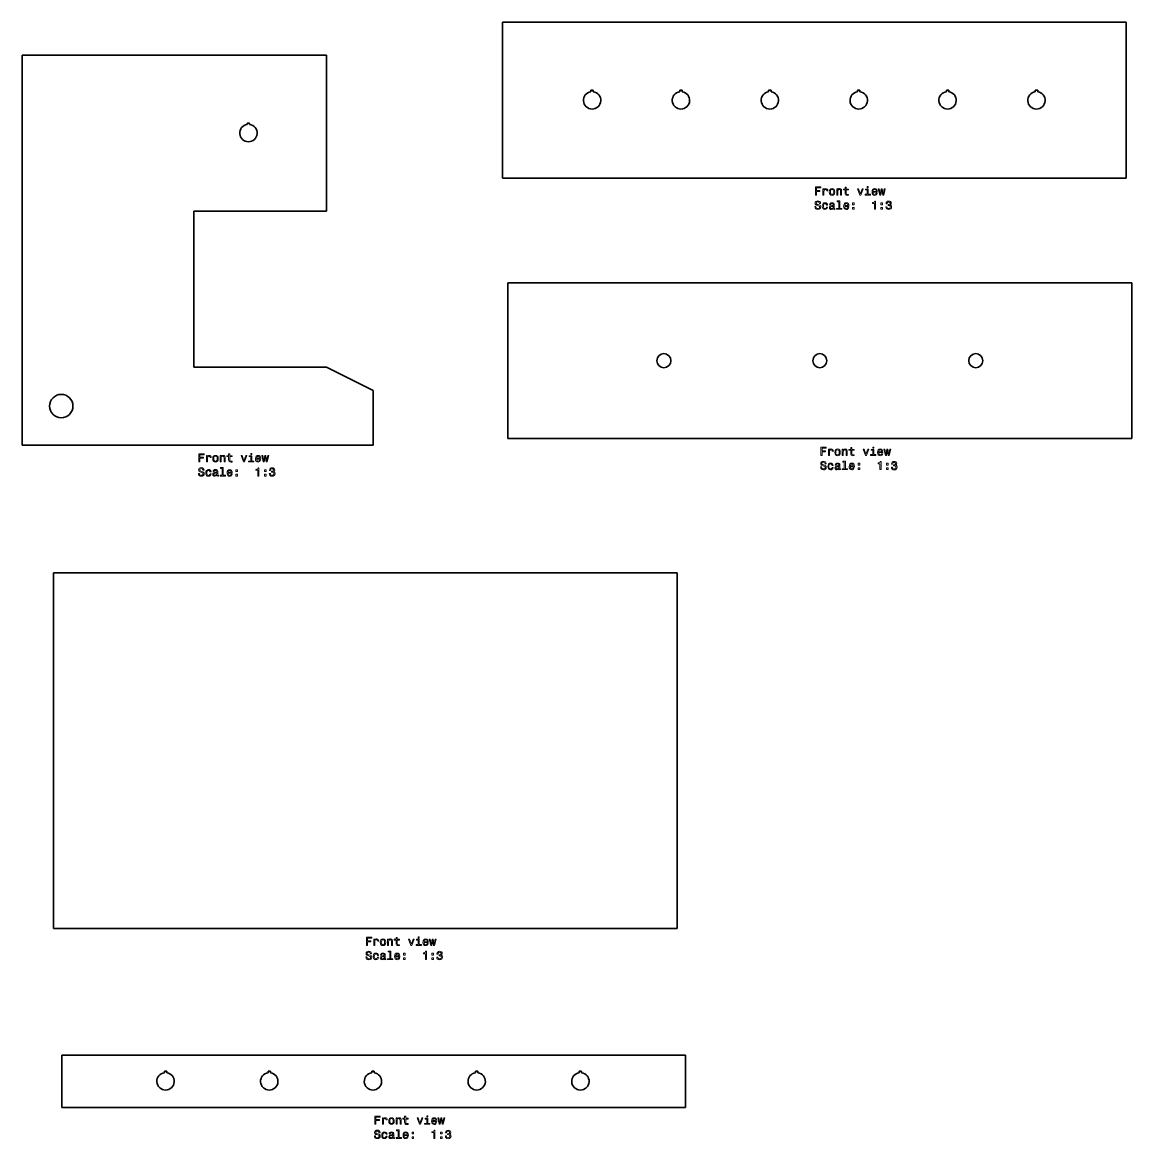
# Model space of a CAD drawing. Extents: x 12 to 1035, y 273 to 819.
# Drawn here: x 560.9 to 1035.2, y 342.3 to 819.4 of the extents above; entities that cross this region are included whole.
import ezdxf

# ---------------------------------------------------------------- set-up
doc = ezdxf.new("R2010")
doc.units = 0

msp = doc.modelspace()

# ---------------------------------------------------------------- linework, layer by layer
at = {"color": 7, "lineweight": 35}
for p, q in [((1032.787109, 819.441528), (766.120483, 819.441528)), ((766.120483, 819.441528), (766.120483, 752.774841)), ((1032.787109, 752.774841), (1032.787109, 819.441528)), ((560.85791, 805.430115), (690.85791, 805.430115)), ((560.85791, 638.763428), (560.85791, 805.430115)), ((690.85791, 805.430115), (690.85791, 738.763428)), ((766.120483, 752.774841), (1032.787109, 752.774841)), ((634.191223, 738.763428), (634.191223, 672.096741)), ((690.85791, 738.763428), (634.191223, 738.763428)), ((1035.154663, 708.171814), (768.487976, 708.171814)), ((768.487976, 708.171814), (768.487976, 641.505127)), ((1035.154663, 641.505127), (1035.154663, 708.171814)), ((634.191223, 672.096741), (690.85791, 672.096741)), ((690.85791, 672.096741), (710.85791, 662.096741)), ((710.85791, 662.096741), (710.85791, 638.763428)), ((768.487976, 641.505127), (1035.154663, 641.505127)), ((710.85791, 638.763428), (560.85791, 638.763428)), ((574.126038, 584.107239), (840.792664, 584.107239)), ((574.126038, 432.107239), (574.126038, 584.107239)), ((840.792664, 584.107239), (840.792664, 432.107239)), ((840.792664, 432.107239), (574.126038, 432.107239)), ((844.446838, 378.026978), (577.780151, 378.026978)), ((577.780151, 378.026978), (577.780151, 355.666321)), ((844.446838, 355.666321), (844.446838, 378.026978)), ((577.780151, 355.666321), (844.446838, 355.666321))]:
    msp.add_line(p, q, dxfattribs=at)
at = {"color": 7, "lineweight": 35, "ltscale": 0.026666}
for p, q in [((803.920471, 790.424866), (804.987122, 790.424866)), ((955.920471, 790.424866), (956.987122, 790.424866)), ((994.987122, 790.424866), (993.920471, 790.424866)), ((656.991272, 776.413452), (658.057922, 776.413452)), ((665.913513, 371.16333), (666.980164, 371.16333)), ((710.246826, 371.16333), (711.313477, 371.16333)), ((754.580139, 371.16333), (755.64679, 371.16333)), ((799.980164, 371.16333), (798.913513, 371.16333))]:
    msp.add_line(p, q, dxfattribs=at)
at = {"color": 7, "lineweight": 35, "ltscale": 0.015962}
for p, q in [((803.920471, 789.786377), (803.920471, 790.424866)), ((804.987122, 790.424866), (804.987122, 789.786377)), ((841.920471, 790.424866), (841.920471, 789.786377)), ((842.987183, 789.786377), (842.987183, 790.424866)), ((879.920471, 789.786377), (879.920471, 790.424866)), ((880.987183, 790.424866), (880.987183, 789.786377)), ((917.920471, 790.424866), (917.920471, 789.786377)), ((918.987183, 789.786377), (918.987183, 790.424866)), ((955.920471, 789.786377), (955.920471, 790.424866)), ((956.987122, 790.424866), (956.987122, 789.786377)), ((993.920471, 790.424866), (993.920471, 789.786377)), ((994.987122, 789.786377), (994.987122, 790.424866)), ((656.991272, 775.774963), (656.991272, 776.413452)), ((658.057922, 776.413452), (658.057922, 775.774963)), ((621.580139, 370.524841), (621.580139, 371.16333)), ((622.646851, 371.16333), (622.646851, 370.524841)), ((665.913513, 370.524841), (665.913513, 371.16333)), ((666.980164, 371.16333), (666.980164, 370.524841)), ((710.246826, 370.524841), (710.246826, 371.16333)), ((711.313477, 371.16333), (711.313477, 370.524841)), ((754.580139, 370.524841), (754.580139, 371.16333)), ((755.64679, 371.16333), (755.64679, 370.524841)), ((798.913513, 371.16333), (798.913513, 370.524841)), ((799.980164, 370.524841), (799.980164, 371.16333))]:
    msp.add_line(p, q, dxfattribs=at)
at = {"color": 7, "lineweight": 35, "ltscale": 0.026668}
for p, q in [((842.987183, 790.424866), (841.920471, 790.424866)), ((879.920471, 790.424866), (880.987183, 790.424866)), ((918.987183, 790.424866), (917.920471, 790.424866)), ((621.580139, 371.16333), (622.646851, 371.16333))]:
    msp.add_line(p, q, dxfattribs=at)
at = {"color": 7, "lineweight": 13}
for points in [[(899.937927, 745.5849), (900.406982, 745.5849), (900.406982, 747.193665), (901.879578, 747.193665), (901.879578, 747.612305), (900.406982, 747.612305), (900.406982, 748.661255), (902.217468, 748.661255), (902.217468, 749.0849), (899.937927, 749.0849)], [(922.551758, 749.205933), (922.082764, 749.205933), (922.082764, 748.701599), (922.551758, 748.701599)], [(903.13031, 745.5849), (903.574097, 745.5849), (903.574097, 747.133179), (903.619507, 747.506348), (903.755676, 747.773682), (903.9776, 747.935059), (904.275146, 747.99054), (904.497009, 747.9552), (904.663452, 747.85437), (904.764343, 747.682861), (904.799622, 747.450867), (905.248474, 747.450867), (905.187927, 747.859375), (905.021545, 748.151917), (904.744141, 748.32843), (904.365906, 748.388916), (904.108704, 748.348572), (903.88678, 748.247742), (903.690125, 748.076233), (903.533752, 747.844238), (903.533752, 748.293091), (903.13031, 748.293091)], [(905.868774, 746.936462), (905.949463, 746.321228), (906.181458, 745.86731), (906.549622, 745.5849), (907.043884, 745.489075), (907.53302, 745.5849), (907.901184, 745.862305), (908.133179, 746.316162), (908.218933, 746.936462), (908.133179, 747.551758), (907.901184, 748.010681), (907.53302, 748.288086), (907.043884, 748.388916), (906.549622, 748.288086), (906.181458, 748.005676), (905.949463, 747.551758)], [(906.322693, 746.941528), (906.368042, 747.395447), (906.509277, 747.723206), (906.736206, 747.924988), (907.043884, 747.995544), (907.346436, 747.924988), (907.573364, 747.728271), (907.7146, 747.395447), (907.765015, 746.941528), (907.7146, 746.482605), (907.573364, 746.149719), (907.346436, 745.947998), (907.043884, 745.882446), (906.736206, 745.947998), (906.509277, 746.149719), (906.368042, 746.482605)], [(909.03595, 745.5849), (909.479736, 745.5849), (909.479736, 747.148315), (909.525146, 747.506348), (909.671387, 747.768616), (909.898315, 747.929993), (910.200928, 747.99054), (910.442993, 747.940063), (910.594299, 747.803894), (910.669922, 747.576965), (910.695129, 747.274353), (910.695129, 745.5849), (911.138977, 745.5849), (911.138977, 747.365173), (911.118774, 747.723206), (911.028015, 748.020752), (910.730469, 748.293091), (910.266479, 748.388916), (910.009277, 748.353638), (909.792419, 748.257813), (909.605835, 748.096436), (909.459534, 747.879578), (909.459534, 748.293091), (909.03595, 748.293091)], [(912.667053, 747.824097), (912.667053, 746.467468), (912.697327, 746.028687), (912.838501, 745.726135), (913.120972, 745.549622), (913.600037, 745.489075), (914.124573, 745.514282), (914.124573, 745.897583), (913.741272, 745.86731), (913.39325, 745.907654), (913.206665, 746.033752), (913.125977, 746.245544), (913.11084, 746.543091), (913.11084, 747.824097), (914.124573, 747.824097), (914.124573, 748.202332), (913.11084, 748.202332), (913.11084, 748.994141), (912.667053, 748.994141), (912.667053, 748.202332), (911.900513, 748.202332), (911.900513, 747.824097)], [(918.955933, 745.5849), (919.424988, 745.5849), (920.413452, 748.293091), (919.954529, 748.293091), (919.192993, 746.109375), (918.416321, 748.293091), (917.952332, 748.293091)], [(922.536621, 745.958069), (922.536621, 748.202332), (921.396851, 748.202332), (921.396851, 747.824097), (922.092834, 747.824097), (922.092834, 745.958069), (921.185059, 745.958069), (921.185059, 745.5849), (923.454529, 745.5849), (923.454529, 745.958069)], [(924.60437, 746.810425), (926.379578, 746.810425), (926.384644, 747.017151), (926.303955, 747.597168), (926.082031, 748.030884), (925.729004, 748.293091), (925.26001, 748.388916), (924.801086, 748.288086), (924.448059, 748.005676), (924.221069, 747.546692), (924.140381, 746.941528), (924.216064, 746.321228), (924.442993, 745.86731), (924.790955, 745.5849), (925.244873, 745.489075), (925.638245, 745.554626), (925.960999, 745.726135), (926.198059, 745.998474), (926.334229, 746.361572), (925.895447, 746.361572), (925.804688, 746.159851), (925.673523, 746.008545), (925.300354, 745.887512), (925.012878, 745.942993), (924.796021, 746.119507), (924.654785, 746.406921), (924.60437, 746.795288)], [(924.60437, 747.183594), (924.659851, 747.531616), (924.796021, 747.788818), (925.002808, 747.945129), (925.275146, 748.00061), (925.542419, 747.945129), (925.749207, 747.788818), (925.875244, 747.531616), (925.920654, 747.183594)], [(927.892578, 745.5849), (928.296021, 747.884583), (928.699463, 745.5849), (929.123108, 745.5849), (929.788818, 748.293091), (929.360107, 748.293091), (928.911316, 745.993408), (928.512878, 748.293091), (928.074097, 748.293091), (927.67572, 745.993408), (927.226868, 748.293091), (926.803223, 748.293091), (927.468933, 745.5849)], [(900.174988, 740.692993), (899.716064, 740.692993), (899.816895, 740.158386), (900.069092, 739.765015), (900.457397, 739.528015), (900.981873, 739.442261), (901.501343, 739.522949), (901.889648, 739.744873), (902.13678, 740.092834), (902.2276, 740.551758), (902.151917, 740.965332), (901.940125, 741.232605), (901.597168, 741.409119), (901.138245, 741.540222), (900.744873, 741.636047), (900.487671, 741.747009), (900.341431, 741.908386), (900.296021, 742.160583), (900.341431, 742.387512), (900.472534, 742.55896), (900.674255, 742.674988), (900.95166, 742.715332), (901.23407, 742.664917), (901.455933, 742.528748), (901.602234, 742.301758), (901.672791, 741.994141), (902.131775, 741.994141), (902.131775, 742.004211), (902.051086, 742.478271), (901.814026, 742.831299), (901.440857, 743.053223), (900.936523, 743.128845), (900.482605, 743.053223), (900.129578, 742.841431), (899.902649, 742.513611), (899.82196, 742.089966), (899.887512, 741.711731), (900.079163, 741.454529), (900.381775, 741.28302), (900.795288, 741.151917), (901.203796, 741.03595), (901.511414, 740.924988), (901.698059, 740.763611), (901.763611, 740.501343), (901.703064, 740.23407), (901.546753, 740.032349), (901.309692, 739.90625), (901.002075, 739.865906), (900.659119, 739.921387), (900.396851, 740.082764), (900.230469, 740.345032)], [(904.68866, 741.348633), (905.127441, 741.348633), (905.036621, 741.752075), (904.819763, 742.069763), (904.481873, 742.266479), (904.043152, 742.342102), (903.55896, 742.241272), (903.190857, 741.958862), (902.958862, 741.499878), (902.878174, 740.884644), (902.953796, 740.274414), (903.180725, 739.820496), (903.538818, 739.538086), (904.028015, 739.442261), (904.461731, 739.517883), (904.799622, 739.729736), (905.031616, 740.062561), (905.132446, 740.506409), (904.708862, 740.506409), (904.633179, 740.223938), (904.492004, 740.012146), (904.290222, 739.881042), (904.043152, 739.840698), (903.735474, 739.90625), (903.513611, 740.107971), (903.377441, 740.435791), (903.332031, 740.89978), (903.377441, 741.353638), (903.518616, 741.681458), (903.745605, 741.883179), (904.043152, 741.953796), (904.305359, 741.908386), (904.502075, 741.792419), (904.633179, 741.600769)], [(907.608704, 739.891113), (907.608704, 739.875977), (907.633911, 739.704529), (907.709534, 739.583496), (908.027283, 739.487671), (908.274414, 739.528015), (908.274414, 739.870911), (908.168518, 739.855835), (908.027283, 739.921387), (908.002075, 740.123108), (908.002075, 741.525146), (907.941528, 741.883179), (907.765015, 742.135376), (907.457397, 742.286621), (907.023682, 742.342102), (906.600037, 742.281616), (906.287354, 742.110107), (906.090698, 741.842834), (906.025146, 741.489807), (906.025146, 741.459534), (906.423523, 741.459534), (906.458862, 741.671387), (906.569763, 741.822693), (906.751343, 741.913452), (907.008545, 741.94873), (907.255676, 741.923523), (907.43219, 741.8479), (907.538086, 741.716736), (907.573364, 741.535217), (907.553223, 741.323364), (907.472534, 741.217468), (907.270813, 741.167053), (906.892578, 741.126709), (906.458862, 741.03595), (906.151184, 740.874512), (905.969666, 740.622375), (905.914185, 740.249207), (905.9646, 739.916321), (906.120972, 739.669189), (906.373108, 739.512878), (906.721069, 739.457397), (907.190125, 739.563293)], [(907.558289, 740.486206), (907.497742, 740.223938), (907.336365, 740.022217), (907.094299, 739.891113), (906.796753, 739.845703), (906.605103, 739.870911), (906.468933, 739.95166), (906.383179, 740.092834), (906.357971, 740.289551), (906.378174, 740.466064), (906.458862, 740.592102), (906.781616, 740.733337), (907.190125, 740.793823), (907.558289, 740.914917)], [(909.918518, 742.78595), (909.918518, 739.911255), (909.005676, 739.911255), (909.005676, 739.538086), (911.270081, 739.538086), (911.270081, 739.911255), (910.362305, 739.911255), (910.362305, 743.159119), (909.222534, 743.159119), (909.222534, 742.78595)], [(912.460266, 740.763611), (914.235474, 740.763611), (914.24054, 740.970337), (914.159851, 741.550354), (913.937927, 741.98407), (913.5849, 742.246277), (913.115906, 742.342102), (912.656982, 742.241272), (912.303955, 741.958862), (912.077026, 741.499878), (911.996277, 740.894714), (912.07196, 740.274414), (912.298889, 739.820496), (912.646851, 739.538086), (913.100769, 739.442261), (913.494141, 739.507813), (913.816895, 739.679321), (914.053955, 739.95166), (914.190125, 740.314758), (913.751343, 740.314758), (913.660583, 740.113037), (913.529419, 739.961731), (913.15625, 739.840698), (912.868774, 739.896179), (912.651917, 740.072693), (912.510742, 740.360107), (912.460266, 740.748474)], [(912.460266, 741.13678), (912.515747, 741.484802), (912.651917, 741.742004), (912.858704, 741.898315), (913.131042, 741.953796), (913.398315, 741.898315), (913.605103, 741.742004), (913.731201, 741.484802), (913.77655, 741.13678)], [(915.803955, 741.494873), (916.499878, 741.494873), (916.499878, 742.246277), (915.803955, 742.246277)], [(915.803955, 739.538086), (916.499878, 739.538086), (916.499878, 740.289551), (915.803955, 740.289551)], [(925.169189, 739.538086), (925.628174, 739.538086), (925.628174, 743.063293), (925.285217, 743.063293), (925.194458, 742.755676), (925.012878, 742.548889), (924.735474, 742.427856), (924.352234, 742.387512), (924.352234, 742.029419), (925.169189, 742.029419)], [(927.948059, 741.494873), (928.643982, 741.494873), (928.643982, 742.246277), (927.948059, 742.246277)], [(927.948059, 739.538086), (928.643982, 739.538086), (928.643982, 740.289551), (927.948059, 740.289551)], [(930.061157, 740.637512), (930.061157, 740.602234), (930.141846, 740.118042), (930.378845, 739.754944), (930.752075, 739.522949), (931.246277, 739.437195), (931.770813, 739.522949), (932.164185, 739.744873), (932.416321, 740.0979), (932.50708, 740.551758), (932.466736, 740.849304), (932.355835, 741.09137), (932.174255, 741.278015), (931.93219, 741.414185), (932.26001, 741.686523), (932.375977, 742.120239), (932.300354, 742.513611), (932.083496, 742.811157), (931.730469, 742.997742), (931.246277, 743.063293), (930.792419, 742.982605), (930.444458, 742.760681), (930.217468, 742.407654), (930.141846, 741.93866), (930.141846, 741.903381), (930.590698, 741.903381), (930.631042, 742.226135), (930.762146, 742.45813), (930.973999, 742.599304), (931.271545, 742.64978), (931.533752, 742.609436), (931.725403, 742.503479), (931.841431, 742.332031), (931.88678, 742.100037), (931.841431, 741.852905), (931.720337, 741.686523), (931.508545, 741.585632), (931.221069, 741.555359), (931.024414, 741.560425), (931.024414, 741.161987), (931.271545, 741.172119), (931.589233, 741.126709), (931.826294, 741.005676), (931.967468, 740.80896), (932.017944, 740.551758), (931.962463, 740.259277), (931.816162, 740.042419), (931.584229, 739.90625), (931.27655, 739.86084), (930.958862, 739.911255), (930.726868, 740.062561), (930.580566, 740.304626), (930.525146, 740.637512)], [(636.342041, 631.573486), (636.811096, 631.573486), (636.811096, 633.182251), (638.283691, 633.182251), (638.283691, 633.600891), (636.811096, 633.600891), (636.811096, 634.649841), (638.621582, 634.649841), (638.621582, 635.073486), (636.342041, 635.073486)], [(649.071167, 633.812683), (649.071167, 632.456055), (649.10144, 632.017273), (649.242615, 631.714722), (649.525085, 631.538208), (650.00415, 631.477661), (650.528687, 631.502869), (650.528687, 631.886169), (650.145386, 631.855896), (649.797363, 631.89624), (649.610779, 632.022339), (649.53009, 632.234131), (649.514954, 632.531677), (649.514954, 633.812683), (650.528687, 633.812683), (650.528687, 634.190918), (649.514954, 634.190918), (649.514954, 634.982727), (649.071167, 634.982727), (649.071167, 634.190918), (648.304565, 634.190918), (648.304565, 633.812683)], [(658.955872, 635.194519), (658.486877, 635.194519), (658.486877, 634.690186), (658.955872, 634.690186)], [(902.305481, 634.315186), (902.774536, 634.315186), (902.774536, 635.92395), (904.247131, 635.92395), (904.247131, 636.34259), (902.774536, 636.34259), (902.774536, 637.391541), (904.585022, 637.391541), (904.585022, 637.815186), (902.305481, 637.815186)], [(905.497864, 634.315186), (905.94165, 634.315186), (905.94165, 635.863464), (905.987061, 636.236633), (906.12323, 636.503967), (906.345154, 636.665344), (906.6427, 636.720825), (906.864563, 636.685486), (907.031006, 636.584656), (907.131897, 636.413147), (907.167175, 636.181152), (907.616028, 636.181152), (907.555481, 636.589661), (907.389099, 636.882202), (907.111694, 637.058716), (906.733459, 637.119202), (906.476257, 637.078857), (906.254333, 636.978027), (906.057678, 636.806519), (905.901306, 636.574524), (905.901306, 637.023376), (905.497864, 637.023376)], [(908.236328, 635.666748), (908.317017, 635.051514), (908.549011, 634.597595), (908.917175, 634.315186), (909.411438, 634.21936), (909.900574, 634.315186), (910.268738, 634.59259), (910.500732, 635.046448), (910.586487, 635.666748), (910.500732, 636.282043), (910.268738, 636.740967), (909.900574, 637.018372), (909.411438, 637.119202), (908.917175, 637.018372), (908.549011, 636.735962), (908.317017, 636.282043)], [(908.690247, 635.671814), (908.735596, 636.125732), (908.876831, 636.453491), (909.10376, 636.655273), (909.411438, 636.72583), (909.713989, 636.655273), (909.940918, 636.458557), (910.082153, 636.125732), (910.132568, 635.671814), (910.082153, 635.212891), (909.940918, 634.880005), (909.713989, 634.678284), (909.411438, 634.612732), (909.10376, 634.678284), (908.876831, 634.880005), (908.735596, 635.212891)], [(911.403503, 634.315186), (911.84729, 634.315186), (911.84729, 635.878601), (911.8927, 636.236633), (912.03894, 636.498901), (912.265869, 636.660278), (912.568481, 636.720825), (912.810547, 636.670349), (912.961853, 636.53418), (913.037476, 636.307251), (913.062683, 636.004639), (913.062683, 634.315186), (913.506531, 634.315186), (913.506531, 636.095459), (913.486328, 636.453491), (913.395569, 636.751038), (913.098022, 637.023376), (912.634033, 637.119202), (912.376831, 637.083923), (912.159973, 636.988098), (911.973389, 636.826721), (911.827087, 636.609863), (911.827087, 637.023376), (911.403503, 637.023376)], [(915.034607, 636.554382), (915.034607, 635.197754), (915.06488, 634.758972), (915.206055, 634.456421), (915.488525, 634.279907), (915.96759, 634.21936), (916.492126, 634.244568), (916.492126, 634.627869), (916.108826, 634.597595), (915.760803, 634.637939), (915.574219, 634.764038), (915.49353, 634.97583), (915.478394, 635.273376), (915.478394, 636.554382), (916.492126, 636.554382), (916.492126, 636.932617), (915.478394, 636.932617), (915.478394, 637.724426), (915.034607, 637.724426), (915.034607, 636.932617), (914.268066, 636.932617), (914.268066, 636.554382)], [(921.323486, 634.315186), (921.792542, 634.315186), (922.781006, 637.023376), (922.322083, 637.023376), (921.560547, 634.839661), (920.783875, 637.023376), (920.319885, 637.023376)], [(924.904175, 634.688354), (924.904175, 636.932617), (923.764404, 636.932617), (923.764404, 636.554382), (924.460388, 636.554382), (924.460388, 634.688354), (923.552612, 634.688354), (923.552612, 634.315186), (925.822083, 634.315186), (925.822083, 634.688354)], [(924.919312, 637.936218), (924.450317, 637.936218), (924.450317, 637.431885), (924.919312, 637.431885)], [(926.971924, 635.54071), (928.747131, 635.54071), (928.752197, 635.747437), (928.671509, 636.327454), (928.449585, 636.761169), (928.096558, 637.023376), (927.627563, 637.119202), (927.16864, 637.018372), (926.815613, 636.735962), (926.588623, 636.276978), (926.507935, 635.671814), (926.583618, 635.051514), (926.810547, 634.597595), (927.158508, 634.315186), (927.612427, 634.21936), (928.005798, 634.284912), (928.328552, 634.456421), (928.565613, 634.72876), (928.701782, 635.091858), (928.263, 635.091858), (928.172241, 634.890137), (928.041077, 634.738831), (927.667908, 634.617798), (927.380432, 634.673279), (927.163574, 634.849792), (927.022339, 635.137207), (926.971924, 635.525574)], [(926.971924, 635.913879), (927.027405, 636.261902), (927.163574, 636.519104), (927.370361, 636.675415), (927.6427, 636.730896), (927.909973, 636.675415), (928.11676, 636.519104), (928.242798, 636.261902), (928.288208, 635.913879)], [(930.260132, 634.315186), (930.663574, 636.614868), (931.067017, 634.315186), (931.490662, 634.315186), (932.156372, 637.023376), (931.727661, 637.023376), (931.27887, 634.723694), (930.880432, 637.023376), (930.44165, 637.023376), (930.043274, 634.723694), (929.594421, 637.023376), (929.170776, 637.023376), (929.836487, 634.315186)], [(639.534424, 631.573486), (639.97821, 631.573486), (639.97821, 633.121765), (640.023621, 633.494934), (640.15979, 633.762268), (640.381714, 633.923645), (640.67926, 633.979126), (640.901123, 633.943787), (641.067566, 633.842957), (641.168457, 633.671448), (641.203735, 633.439453), (641.652588, 633.439453), (641.592041, 633.847961), (641.425659, 634.140503), (641.148254, 634.317017), (640.77002, 634.377502), (640.512817, 634.337158), (640.290894, 634.236328), (640.094238, 634.064819), (639.937866, 633.832825), (639.937866, 634.281677), (639.534424, 634.281677)], [(642.272888, 632.925049), (642.353577, 632.309814), (642.585571, 631.855896), (642.953735, 631.573486), (643.447998, 631.477661), (643.937134, 631.573486), (644.305298, 631.850891), (644.537292, 632.304749), (644.623047, 632.925049), (644.537292, 633.540344), (644.305298, 633.999268), (643.937134, 634.276672), (643.447998, 634.377502), (642.953735, 634.276672), (642.585571, 633.994263), (642.353577, 633.540344)], [(642.726807, 632.930115), (642.772156, 633.384033), (642.913391, 633.711792), (643.14032, 633.913574), (643.447998, 633.984131), (643.750549, 633.913574), (643.977478, 633.716858), (644.118713, 633.384033), (644.169128, 632.930115), (644.118713, 632.471191), (643.977478, 632.138306), (643.750549, 631.936584), (643.447998, 631.871033), (643.14032, 631.936584), (642.913391, 632.138306), (642.772156, 632.471191)], [(645.440063, 631.573486), (645.88385, 631.573486), (645.88385, 633.136902), (645.92926, 633.494934), (646.0755, 633.757202), (646.302429, 633.918579), (646.605042, 633.979126), (646.847107, 633.92865), (646.998413, 633.79248), (647.074036, 633.565552), (647.099243, 633.262939), (647.099243, 631.573486), (647.543091, 631.573486), (647.543091, 633.35376), (647.522888, 633.711792), (647.432129, 634.009338), (647.134583, 634.281677), (646.670593, 634.377502), (646.413391, 634.342224), (646.196533, 634.246399), (646.009949, 634.085022), (645.863647, 633.868164), (645.863647, 634.281677), (645.440063, 634.281677)], [(655.360046, 631.573486), (655.829102, 631.573486), (656.817566, 634.281677), (656.358643, 634.281677), (655.597107, 632.097961), (654.820435, 634.281677), (654.356445, 634.281677)], [(658.940796, 631.946655), (658.940796, 634.190918), (657.801025, 634.190918), (657.801025, 633.812683), (658.496948, 633.812683), (658.496948, 631.946655), (657.589172, 631.946655), (657.589172, 631.573486), (659.858643, 631.573486), (659.858643, 631.946655)], [(661.008484, 632.799011), (662.783691, 632.799011), (662.788757, 633.005737), (662.708069, 633.585754), (662.486145, 634.01947), (662.133118, 634.281677), (661.664124, 634.377502), (661.2052, 634.276672), (660.852173, 633.994263), (660.625183, 633.535278), (660.544495, 632.930115), (660.620178, 632.309814), (660.847107, 631.855896), (661.195068, 631.573486), (661.648987, 631.477661), (662.042358, 631.543213), (662.365112, 631.714722), (662.602173, 631.987061), (662.738342, 632.350159), (662.299561, 632.350159), (662.208801, 632.148438), (662.077637, 631.997131), (661.704468, 631.876099), (661.416992, 631.93158), (661.200134, 632.108093), (661.058899, 632.395508), (661.008484, 632.783875)], [(661.008484, 633.17218), (661.063965, 633.520203), (661.200134, 633.777405), (661.406921, 633.933716), (661.67926, 633.989197), (661.946533, 633.933716), (662.15332, 633.777405), (662.279358, 633.520203), (662.324768, 633.17218)], [(664.296692, 631.573486), (664.700134, 633.873169), (665.103577, 631.573486), (665.527222, 631.573486), (666.192932, 634.281677), (665.764221, 634.281677), (665.31543, 631.981995), (664.916992, 634.281677), (664.47821, 634.281677), (664.079834, 631.981995), (663.630981, 634.281677), (663.207336, 634.281677), (663.873047, 631.573486)], [(902.542542, 629.423279), (902.083618, 629.423279), (902.184448, 628.888672), (902.436646, 628.4953), (902.824951, 628.258301), (903.349426, 628.172546), (903.868896, 628.253235), (904.257202, 628.475159), (904.504333, 628.82312), (904.595154, 629.282043), (904.51947, 629.695618), (904.307678, 629.962891), (903.964722, 630.139404), (903.505798, 630.270508), (903.112427, 630.366333), (902.855225, 630.477295), (902.708984, 630.638672), (902.663574, 630.890869), (902.708984, 631.117798), (902.840088, 631.289246), (903.041809, 631.405273), (903.319214, 631.445618), (903.601624, 631.395203), (903.823486, 631.259033), (903.969788, 631.032043), (904.040344, 630.724426), (904.499329, 630.724426), (904.499329, 630.734497), (904.41864, 631.208557), (904.18158, 631.561584), (903.808411, 631.783508), (903.304077, 631.859131), (902.850159, 631.783508), (902.497131, 631.571655), (902.270203, 631.243896), (902.189514, 630.820251), (902.255066, 630.442017), (902.446716, 630.184814), (902.749329, 630.013306), (903.162842, 629.882202), (903.57135, 629.766235), (903.878967, 629.655273), (904.065613, 629.493896), (904.131165, 629.231628), (904.070618, 628.964355), (903.914307, 628.762634), (903.677246, 628.636536), (903.369629, 628.596191), (903.026672, 628.651672), (902.764404, 628.813049), (902.598022, 629.075317)], [(907.056213, 630.078918), (907.494995, 630.078918), (907.404175, 630.482361), (907.187317, 630.800049), (906.849426, 630.996765), (906.410706, 631.072388), (905.926514, 630.971558), (905.558411, 630.689148), (905.326416, 630.230164), (905.245728, 629.614929), (905.32135, 629.0047), (905.548279, 628.550781), (905.906372, 628.268372), (906.395569, 628.172546), (906.829285, 628.248169), (907.167175, 628.460022), (907.39917, 628.792847), (907.5, 629.236694), (907.076416, 629.236694), (907.000732, 628.954224), (906.859558, 628.742432), (906.657776, 628.611328), (906.410706, 628.570984), (906.103027, 628.636536), (905.881165, 628.838257), (905.744995, 629.166077), (905.699585, 629.630066), (905.744995, 630.083923), (905.886169, 630.411743), (906.113159, 630.613464), (906.410706, 630.684082), (906.672913, 630.638672), (906.869629, 630.522705), (907.000732, 630.331055)], [(909.976257, 628.621399), (909.976257, 628.606262), (910.001465, 628.434814), (910.077087, 628.313782), (910.394836, 628.217957), (910.641968, 628.258301), (910.641968, 628.601196), (910.536072, 628.586121), (910.394836, 628.651672), (910.369629, 628.853394), (910.369629, 630.255432), (910.309082, 630.613464), (910.132568, 630.865662), (909.824951, 631.016907), (909.391235, 631.072388), (908.96759, 631.011902), (908.654907, 630.840393), (908.458252, 630.57312), (908.3927, 630.220093), (908.3927, 630.189819), (908.791077, 630.189819), (908.826416, 630.401672), (908.937317, 630.552979), (909.118896, 630.643738), (909.376099, 630.679016), (909.62323, 630.653809), (909.799744, 630.578186), (909.90564, 630.447021), (909.940918, 630.265503), (909.920776, 630.05365), (909.840088, 629.947754), (909.638367, 629.897339), (909.260132, 629.856995), (908.826416, 629.766235), (908.518738, 629.604797), (908.337219, 629.352661), (908.281738, 628.979492), (908.332153, 628.646606), (908.488525, 628.399475), (908.740662, 628.243164), (909.088623, 628.187683), (909.557678, 628.293579)], [(912.286072, 631.516235), (912.286072, 628.641541), (911.37323, 628.641541), (911.37323, 628.268372), (913.637634, 628.268372), (913.637634, 628.641541), (912.729858, 628.641541), (912.729858, 631.889404), (911.590088, 631.889404), (911.590088, 631.516235)], [(914.82782, 629.493896), (916.603027, 629.493896), (916.608093, 629.700623), (916.527405, 630.28064), (916.305481, 630.714355), (915.952454, 630.976563), (915.483459, 631.072388), (915.024536, 630.971558), (914.671509, 630.689148), (914.44458, 630.230164), (914.363831, 629.625), (914.439514, 629.0047), (914.666443, 628.550781), (915.014404, 628.268372), (915.468323, 628.172546), (915.861694, 628.238098), (916.184448, 628.409607), (916.421509, 628.681946), (916.557678, 629.045044), (916.118896, 629.045044), (916.028137, 628.843323), (915.896973, 628.692017), (915.523804, 628.570984), (915.236328, 628.626465), (915.01947, 628.802979), (914.878296, 629.090393), (914.82782, 629.47876)], [(914.82782, 629.867065), (914.883301, 630.215088), (915.01947, 630.47229), (915.226257, 630.628601), (915.498596, 630.684082), (915.765869, 630.628601), (915.972656, 630.47229), (916.098755, 630.215088), (916.144104, 629.867065)], [(918.171509, 630.225159), (918.867432, 630.225159), (918.867432, 630.976563), (918.171509, 630.976563)], [(927.536743, 628.268372), (927.995728, 628.268372), (927.995728, 631.793579), (927.652771, 631.793579), (927.562012, 631.485962), (927.380432, 631.279175), (927.103027, 631.158142), (926.719788, 631.117798), (926.719788, 630.759705), (927.536743, 630.759705)], [(930.315613, 630.225159), (931.011536, 630.225159), (931.011536, 630.976563), (930.315613, 630.976563)], [(932.428711, 629.367798), (932.428711, 629.33252), (932.509399, 628.848328), (932.746399, 628.485229), (933.119629, 628.253235), (933.613831, 628.16748), (934.138367, 628.253235), (934.531738, 628.475159), (934.783875, 628.828186), (934.874634, 629.282043), (934.83429, 629.57959), (934.723389, 629.821655), (934.541809, 630.008301), (934.299744, 630.14447), (934.627563, 630.416809), (934.74353, 630.850525), (934.667908, 631.243896), (934.45105, 631.541443), (934.098022, 631.728027), (933.613831, 631.793579), (933.159973, 631.712891), (932.812012, 631.490967), (932.585022, 631.137939), (932.509399, 630.668945), (932.509399, 630.633667), (932.958252, 630.633667), (932.998596, 630.956421), (933.1297, 631.188416), (933.341553, 631.32959), (933.639099, 631.380066), (933.901306, 631.339722), (934.092957, 631.233765), (934.208984, 631.062317), (934.254333, 630.830322), (934.208984, 630.583191), (934.087891, 630.416809), (933.876099, 630.315918), (933.588623, 630.285645), (933.391968, 630.29071), (933.391968, 629.892273), (933.639099, 629.902405), (933.956787, 629.856995), (934.193848, 629.735962), (934.335022, 629.539246), (934.385498, 629.282043), (934.330017, 628.989563), (934.183716, 628.772705), (933.951782, 628.636536), (933.644104, 628.591125), (933.326416, 628.641541), (933.094421, 628.792847), (932.94812, 629.034912), (932.8927, 629.367798)], [(636.579102, 626.68158), (636.120178, 626.68158), (636.221008, 626.146973), (636.473206, 625.753601), (636.861511, 625.516602), (637.385986, 625.430847), (637.905457, 625.511536), (638.293762, 625.733459), (638.540894, 626.081421), (638.631714, 626.540344), (638.55603, 626.953918), (638.344238, 627.221191), (638.001282, 627.397705), (637.542358, 627.528809), (637.148987, 627.624634), (636.891785, 627.735596), (636.745544, 627.896973), (636.700134, 628.14917), (636.745544, 628.376099), (636.876648, 628.547546), (637.078369, 628.663574), (637.355774, 628.703918), (637.638184, 628.653503), (637.860046, 628.517334), (638.006348, 628.290344), (638.076904, 627.982727), (638.535889, 627.982727), (638.535889, 627.992798), (638.4552, 628.466858), (638.21814, 628.819885), (637.844971, 629.041809), (637.340637, 629.117432), (636.886719, 629.041809), (636.533691, 628.829956), (636.306763, 628.502197), (636.226074, 628.078552), (636.291626, 627.700317), (636.483276, 627.443115), (636.785889, 627.271606), (637.199402, 627.140503), (637.60791, 627.024536), (637.915527, 626.913574), (638.102173, 626.752197), (638.167725, 626.489929), (638.107178, 626.222656), (637.950867, 626.020935), (637.713806, 625.894836), (637.406189, 625.854492), (637.063232, 625.909973), (636.800964, 626.07135), (636.634583, 626.333618)], [(641.092773, 627.337219), (641.531555, 627.337219), (641.440735, 627.740662), (641.223877, 628.05835), (640.885986, 628.255066), (640.447266, 628.330688), (639.963074, 628.229858), (639.594971, 627.947449), (639.362976, 627.488464), (639.282288, 626.87323), (639.35791, 626.263), (639.584839, 625.809082), (639.942932, 625.526672), (640.432129, 625.430847), (640.865845, 625.50647), (641.203735, 625.718323), (641.43573, 626.051147), (641.53656, 626.494995), (641.112976, 626.494995), (641.037292, 626.212524), (640.896118, 626.000732), (640.694336, 625.869629), (640.447266, 625.829285), (640.139587, 625.894836), (639.917725, 626.096558), (639.781555, 626.424377), (639.736145, 626.888367), (639.781555, 627.342224), (639.922729, 627.670044), (640.149719, 627.871765), (640.447266, 627.942383), (640.709473, 627.896973), (640.906189, 627.781006), (641.037292, 627.589355)], [(644.012817, 625.8797), (644.012817, 625.864563), (644.038025, 625.693115), (644.113647, 625.572083), (644.431396, 625.476257), (644.678528, 625.516602), (644.678528, 625.859497), (644.572632, 625.844421), (644.431396, 625.909973), (644.406189, 626.111694), (644.406189, 627.513733), (644.345642, 627.871765), (644.169128, 628.123962), (643.861511, 628.275208), (643.427795, 628.330688), (643.00415, 628.270203), (642.691467, 628.098694), (642.494812, 627.831421), (642.42926, 627.478394), (642.42926, 627.44812), (642.827637, 627.44812), (642.862976, 627.659973), (642.973877, 627.811279), (643.155457, 627.902039), (643.412659, 627.937317), (643.65979, 627.912109), (643.836304, 627.836487), (643.9422, 627.705322), (643.977478, 627.523804), (643.957336, 627.311951), (643.876648, 627.206055), (643.674927, 627.15564), (643.296692, 627.115295), (642.862976, 627.024536), (642.555298, 626.863098), (642.373779, 626.610962), (642.318298, 626.237793), (642.368713, 625.904907), (642.525085, 625.657776), (642.777222, 625.501465), (643.125183, 625.445984), (643.594238, 625.55188)], [(643.962402, 626.474792), (643.901855, 626.212524), (643.740479, 626.010803), (643.498413, 625.8797), (643.200867, 625.83429), (643.009216, 625.859497), (642.873047, 625.940247), (642.787292, 626.081421), (642.762085, 626.278137), (642.782288, 626.454651), (642.862976, 626.580688), (643.18573, 626.721924), (643.594238, 626.78241), (643.962402, 626.903503)], [(646.322632, 628.774536), (646.322632, 625.899841), (645.40979, 625.899841), (645.40979, 625.526672), (647.674194, 625.526672), (647.674194, 625.899841), (646.766418, 625.899841), (646.766418, 629.147705), (645.626648, 629.147705), (645.626648, 628.774536)], [(648.86438, 626.752197), (650.639587, 626.752197), (650.644653, 626.958923), (650.563965, 627.53894), (650.342041, 627.972656), (649.989014, 628.234863), (649.52002, 628.330688), (649.061096, 628.229858), (648.708069, 627.947449), (648.481079, 627.488464), (648.400391, 626.883301), (648.476074, 626.263), (648.703003, 625.809082), (649.050964, 625.526672), (649.504883, 625.430847), (649.898254, 625.496399), (650.221008, 625.667908), (650.458069, 625.940247), (650.594238, 626.303345), (650.155457, 626.303345), (650.064697, 626.101624), (649.933533, 625.950317), (649.560364, 625.829285), (649.272888, 625.884766), (649.05603, 626.061279), (648.914856, 626.348694), (648.86438, 626.737061)], [(648.86438, 627.125366), (648.919861, 627.473389), (649.05603, 627.730591), (649.262817, 627.886902), (649.535156, 627.942383), (649.802429, 627.886902), (650.009216, 627.730591), (650.135315, 627.473389), (650.180664, 627.125366)], [(652.208069, 627.483459), (652.903992, 627.483459), (652.903992, 628.234863), (652.208069, 628.234863)], [(652.208069, 625.526672), (652.903992, 625.526672), (652.903992, 626.278137), (652.208069, 626.278137)], [(661.573303, 625.526672), (662.032288, 625.526672), (662.032288, 629.05188), (661.689331, 629.05188), (661.598572, 628.744263), (661.416992, 628.537476), (661.139587, 628.416443), (660.756348, 628.376099), (660.756348, 628.018005), (661.573303, 628.018005)], [(664.352173, 627.483459), (665.048096, 627.483459), (665.048096, 628.234863), (664.352173, 628.234863)], [(664.352173, 625.526672), (665.048096, 625.526672), (665.048096, 626.278137), (664.352173, 626.278137)], [(666.465271, 626.626099), (666.465271, 626.59082), (666.545959, 626.106628), (666.782959, 625.74353), (667.156189, 625.511536), (667.650391, 625.425781), (668.174927, 625.511536), (668.568298, 625.733459), (668.820435, 626.086487), (668.911255, 626.540344), (668.87085, 626.837891), (668.759949, 627.079956), (668.578369, 627.266602), (668.336304, 627.402771), (668.664124, 627.67511), (668.78009, 628.108826), (668.704468, 628.502197), (668.48761, 628.799744), (668.134583, 628.986328), (667.650391, 629.05188), (667.196533, 628.971191), (666.848572, 628.749268), (666.621582, 628.39624), (666.545959, 627.927246), (666.545959, 627.891968), (666.994812, 627.891968), (667.035156, 628.214722), (667.16626, 628.446716), (667.378052, 628.587891), (667.675659, 628.638367), (667.937866, 628.598022), (668.129517, 628.492065), (668.245544, 628.320618), (668.290894, 628.088623), (668.245544, 627.841492), (668.124512, 627.67511), (667.912659, 627.574219), (667.625183, 627.543945), (667.428528, 627.549011), (667.428528, 627.150574), (667.675659, 627.160706), (667.993347, 627.115295), (668.230408, 626.994263), (668.371582, 626.797546), (668.422058, 626.540344), (668.366577, 626.247864), (668.220276, 626.031006), (667.988281, 625.894836), (667.680664, 625.849426), (667.362976, 625.899841), (667.130981, 626.051147), (666.984741, 626.293213), (666.92926, 626.626099)], [(909.925842, 629.216492), (909.865295, 628.954224), (909.703918, 628.752502), (909.461853, 628.621399), (909.164307, 628.575989), (908.972656, 628.601196), (908.836487, 628.681946), (908.750732, 628.82312), (908.725525, 629.019836), (908.745728, 629.19635), (908.826416, 629.322388), (909.14917, 629.463623), (909.557678, 629.524109), (909.925842, 629.645203)], [(918.171509, 628.268372), (918.867432, 628.268372), (918.867432, 629.019836), (918.171509, 629.019836)], [(930.315613, 628.268372), (931.011536, 628.268372), (931.011536, 629.019836), (930.315613, 629.019836)], [(707.943481, 424.917267), (708.412537, 424.917267), (708.412537, 426.526062), (709.885132, 426.526062), (709.885132, 426.944641), (708.412537, 426.944641), (708.412537, 427.993622), (710.223022, 427.993622), (710.223022, 428.417267), (707.943481, 428.417267)], [(711.135864, 424.917267), (711.579651, 424.917267), (711.579651, 426.465546), (711.625061, 426.838745), (711.76123, 427.106018), (711.983154, 427.267426), (712.280701, 427.322876), (712.502563, 427.287598), (712.669006, 427.186707), (712.769897, 427.015259), (712.805176, 426.783264), (713.254028, 426.783264), (713.193481, 427.191772), (713.0271, 427.484283), (712.749695, 427.660797), (712.37146, 427.721313), (712.114258, 427.680969), (711.892334, 427.580078), (711.695679, 427.40863), (711.539307, 427.176636), (711.539307, 427.625488), (711.135864, 427.625488)], [(713.874329, 426.26886), (713.955017, 425.653564), (714.187012, 425.199677), (714.555176, 424.917267), (715.049438, 424.821442), (715.538574, 424.917267), (715.906738, 425.194641), (716.138733, 425.648529), (716.224487, 426.26886), (716.138733, 426.884125), (715.906738, 427.343048), (715.538574, 427.620422), (715.049438, 427.721313), (714.555176, 427.620422), (714.187012, 427.338013), (713.955017, 426.884125)], [(714.328247, 426.273895), (714.373596, 426.727783), (714.514832, 427.055603), (714.74176, 427.257324), (715.049438, 427.327942), (715.35199, 427.257324), (715.578918, 427.060638), (715.720154, 426.727783), (715.770569, 426.273895), (715.720154, 425.814972), (715.578918, 425.482117), (715.35199, 425.280365), (715.049438, 425.214813), (714.74176, 425.280365), (714.514832, 425.482117), (714.373596, 425.814972)], [(717.041504, 424.917267), (717.485291, 424.917267), (717.485291, 426.480682), (717.530701, 426.838745), (717.676941, 427.100983), (717.90387, 427.26236), (718.206482, 427.322876), (718.448547, 427.272461), (718.599854, 427.136292), (718.675476, 426.909332), (718.700684, 426.60675), (718.700684, 424.917267), (719.144531, 424.917267), (719.144531, 426.69754), (719.124329, 427.055603), (719.033569, 427.353149), (718.736023, 427.625488), (718.272034, 427.721313), (718.014832, 427.686005), (717.797974, 427.590179), (717.611389, 427.428802), (717.465088, 427.211945), (717.465088, 427.625488), (717.041504, 427.625488)], [(720.672607, 427.156464), (720.672607, 425.799835), (720.702881, 425.361084), (720.844055, 425.058472), (721.126526, 424.881958), (721.605591, 424.821442), (722.130127, 424.846649), (722.130127, 425.22995), (721.746826, 425.199677), (721.398804, 425.240021), (721.212219, 425.366119), (721.131531, 425.577942), (721.116394, 425.875488), (721.116394, 427.156464), (722.130127, 427.156464), (722.130127, 427.534698), (721.116394, 427.534698), (721.116394, 428.326477), (720.672607, 428.326477), (720.672607, 427.534698), (719.906006, 427.534698), (719.906006, 427.156464)], [(726.961487, 424.917267), (727.430542, 424.917267), (728.419006, 427.625488), (727.960083, 427.625488), (727.198547, 425.441772), (726.421875, 427.625488), (725.957886, 427.625488)], [(730.542236, 425.290466), (730.542236, 427.534698), (729.402466, 427.534698), (729.402466, 427.156464), (730.098389, 427.156464), (730.098389, 425.290466), (729.190613, 425.290466), (729.190613, 424.917267), (731.460083, 424.917267), (731.460083, 425.290466)], [(730.557312, 428.5383), (730.088318, 428.5383), (730.088318, 428.033997), (730.557312, 428.033997)], [(732.609924, 426.142761), (734.385132, 426.142761), (734.390198, 426.349548), (734.309509, 426.929504), (734.087585, 427.36322), (733.734558, 427.625488), (733.265564, 427.721313), (732.806641, 427.620422), (732.453613, 427.338013), (732.226624, 426.879089), (732.145935, 426.273895), (732.221619, 425.653564), (732.448547, 425.199677), (732.796509, 424.917267), (733.250427, 424.821442), (733.643799, 424.886993), (733.966553, 425.058472), (734.203613, 425.330811), (734.339783, 425.693909), (733.901001, 425.693909), (733.810242, 425.492188), (733.679077, 425.340912), (733.305908, 425.219849), (733.018433, 425.27533), (732.801575, 425.451843), (732.660339, 425.739319), (732.609924, 426.127655)], [(732.609924, 426.515961), (732.665405, 426.863953), (732.801575, 427.121155), (733.008362, 427.277496), (733.280701, 427.332977), (733.547974, 427.277496), (733.754761, 427.121155), (733.880798, 426.863953), (733.926208, 426.515961)], [(735.898132, 424.917267), (736.301575, 427.21698), (736.705017, 424.917267), (737.128662, 424.917267), (737.794373, 427.625488), (737.365662, 427.625488), (736.91687, 425.325775), (736.518433, 427.625488), (736.079651, 427.625488), (735.681274, 425.325775), (735.232422, 427.625488), (734.808777, 427.625488), (735.474487, 424.917267)], [(708.180542, 420.02533), (707.721619, 420.02533), (707.822449, 419.490753), (708.074646, 419.097382), (708.462952, 418.860321), (708.987427, 418.774597), (709.506897, 418.855286), (709.895203, 419.077209), (710.142334, 419.425171), (710.233154, 419.884125), (710.157471, 420.297668), (709.945679, 420.564941), (709.602722, 420.741455), (709.143799, 420.872589), (708.750427, 420.968414), (708.493225, 421.079346), (708.346985, 421.240753), (708.301575, 421.492889), (708.346985, 421.719849), (708.478088, 421.891327), (708.67981, 422.007324), (708.957214, 422.047668), (709.239624, 421.997223), (709.461487, 421.861053), (709.607788, 421.634125), (709.678345, 421.326477), (710.137329, 421.326477), (710.137329, 421.336548), (710.056641, 421.810638), (709.81958, 422.163635), (709.446411, 422.385559), (708.942078, 422.461212), (708.488159, 422.385559), (708.135132, 422.173737), (707.908203, 421.845917), (707.827515, 421.422302), (707.893066, 421.044067), (708.084717, 420.786835), (708.387329, 420.615387), (708.800842, 420.484253), (709.209351, 420.368256), (709.516968, 420.257324), (709.703613, 420.095917), (709.769165, 419.833679), (709.708618, 419.566376), (709.552307, 419.364655), (709.315247, 419.238586), (709.007629, 419.198242), (708.664673, 419.253693), (708.402405, 419.4151), (708.236023, 419.677338)], [(712.694214, 420.680939), (713.132996, 420.680939), (713.042175, 421.084412), (712.825317, 421.40213), (712.487427, 421.598816), (712.048706, 421.674469), (711.564514, 421.573578), (711.196411, 421.291168), (710.964417, 420.832245), (710.883728, 420.216949), (710.959351, 419.60672), (711.186279, 419.152832), (711.544373, 418.870422), (712.033569, 418.774597), (712.467285, 418.85025), (712.805176, 419.062073), (713.03717, 419.394928), (713.138, 419.838715), (712.714417, 419.838715), (712.638733, 419.556305), (712.497559, 419.344482), (712.295776, 419.213348), (712.048706, 419.173004), (711.741028, 419.238586), (711.519165, 419.440308), (711.382996, 419.768127), (711.337585, 420.232086), (711.382996, 420.685974), (711.52417, 421.013794), (711.75116, 421.215515), (712.048706, 421.286133), (712.310913, 421.240753), (712.507629, 421.124756), (712.638733, 420.933105)], [(715.614258, 419.22345), (715.614258, 419.208313), (715.639465, 419.036835), (715.715088, 418.915802), (716.032837, 418.819977), (716.279968, 418.860321), (716.279968, 419.203278), (716.174072, 419.188141), (716.032837, 419.253693), (716.007629, 419.455444), (716.007629, 420.857452), (715.947083, 421.215515), (715.770569, 421.467682), (715.462952, 421.618988), (715.029236, 421.674469), (714.605591, 421.613953), (714.292908, 421.442474), (714.096252, 421.175171), (714.030701, 420.822144), (714.030701, 420.791901), (714.429077, 420.791901), (714.464417, 421.003693), (714.575317, 421.154999), (714.756897, 421.245789), (715.014099, 421.281097), (715.26123, 421.255859), (715.437744, 421.180206), (715.54364, 421.049103), (715.578918, 420.867554), (715.558777, 420.655731), (715.478088, 420.549805), (715.276367, 420.49939), (714.898132, 420.459045), (714.464417, 420.368256), (714.156738, 420.206879), (713.97522, 419.954712), (713.919739, 419.581512), (713.970154, 419.248657), (714.126526, 419.001556), (714.378662, 418.845215), (714.726624, 418.789734), (715.195679, 418.89563)], [(715.563843, 419.818542), (715.503296, 419.556305), (715.341919, 419.354584), (715.099854, 419.22345), (714.802307, 419.17807), (714.610657, 419.203278), (714.474487, 419.283966), (714.388733, 419.425171), (714.363525, 419.621857), (714.383728, 419.79837), (714.464417, 419.924469), (714.78717, 420.065674), (715.195679, 420.12619), (715.563843, 420.247223)], [(717.924072, 422.118256), (717.924072, 419.243622), (717.01123, 419.243622), (717.01123, 418.870422), (719.275635, 418.870422), (719.275635, 419.243622), (718.367859, 419.243622), (718.367859, 422.491455), (717.228088, 422.491455), (717.228088, 422.118256)], [(720.46582, 420.095917), (722.241028, 420.095917), (722.246094, 420.302704), (722.165405, 420.88266), (721.943481, 421.316376), (721.590454, 421.578644), (721.12146, 421.674469), (720.662537, 421.573578), (720.309509, 421.291168), (720.08252, 420.832245), (720.001831, 420.227051), (720.077515, 419.60672), (720.304443, 419.152832), (720.652405, 418.870422), (721.106323, 418.774597), (721.499695, 418.840149), (721.822449, 419.011627), (722.059509, 419.283966), (722.195679, 419.647064), (721.756897, 419.647064), (721.666138, 419.445343), (721.534973, 419.294067), (721.161804, 419.173004), (720.874329, 419.228485), (720.657471, 419.404999), (720.516296, 419.692474), (720.46582, 420.080811)], [(720.46582, 420.469116), (720.521301, 420.817108), (720.657471, 421.07431), (720.864258, 421.230652), (721.136597, 421.286133), (721.40387, 421.230652), (721.610657, 421.07431), (721.736755, 420.817108), (721.782104, 420.469116)], [(723.809509, 420.827209), (724.505432, 420.827209), (724.505432, 421.578644), (723.809509, 421.578644)], [(733.174744, 418.870422), (733.633728, 418.870422), (733.633728, 422.39563), (733.290771, 422.39563), (733.200012, 422.088013), (733.018433, 421.881226), (732.741028, 421.760193), (732.357788, 421.719849), (732.357788, 421.361786), (733.174744, 421.361786)], [(735.953613, 420.827209), (736.649536, 420.827209), (736.649536, 421.578644), (735.953613, 421.578644)], [(738.066711, 419.969849), (738.066711, 419.93454), (738.1474, 419.450378), (738.384399, 419.08728), (738.757629, 418.855286), (739.251831, 418.769562), (739.776367, 418.855286), (740.169739, 419.077209), (740.421875, 419.430206), (740.512695, 419.884125), (740.47229, 420.181671), (740.361389, 420.423737), (740.17981, 420.610321), (739.937744, 420.74649), (740.265564, 421.018829), (740.381531, 421.452545), (740.305908, 421.845917), (740.08905, 422.143463), (739.736023, 422.330078), (739.251831, 422.39563), (738.797974, 422.314941), (738.450012, 422.093048), (738.223022, 421.740021), (738.1474, 421.270996), (738.1474, 421.235687), (738.596252, 421.235687), (738.636597, 421.558472), (738.7677, 421.790466), (738.979492, 421.931671), (739.2771, 421.982086), (739.539307, 421.941742), (739.730957, 421.835846), (739.846985, 421.664368), (739.892334, 421.432373), (739.846985, 421.185272), (739.725952, 421.018829), (739.514099, 420.917969), (739.226624, 420.887726), (739.029968, 420.892761), (739.029968, 420.494354), (739.2771, 420.504425), (739.594788, 420.459045), (739.831848, 420.338013), (739.973022, 420.141327), (740.023499, 419.884125), (739.968018, 419.591614), (739.821716, 419.374756), (739.589722, 419.238586), (739.282104, 419.193176), (738.964417, 419.243622), (738.732422, 419.394928), (738.586182, 419.636993), (738.530701, 419.969849)], [(723.809509, 418.870422), (724.505432, 418.870422), (724.505432, 419.621857), (723.809509, 419.621857)], [(735.953613, 418.870422), (736.649536, 418.870422), (736.649536, 419.621857), (735.953613, 419.621857)], [(711.597595, 348.476349), (712.06665, 348.476349), (712.06665, 350.085144), (713.539246, 350.085144), (713.539246, 350.503723), (712.06665, 350.503723), (712.06665, 351.552704), (713.877136, 351.552704), (713.877136, 351.976349), (711.597595, 351.976349)], [(714.789978, 348.476349), (715.233765, 348.476349), (715.233765, 350.024628), (715.279175, 350.397827), (715.415344, 350.6651), (715.637268, 350.826508), (715.934814, 350.881958), (716.156677, 350.84668), (716.32312, 350.745789), (716.424011, 350.574341), (716.45929, 350.342346), (716.908142, 350.342346), (716.847595, 350.750854), (716.681213, 351.043365), (716.403809, 351.219879), (716.025574, 351.280396), (715.768372, 351.240051), (715.546448, 351.13916), (715.349792, 350.967712), (715.19342, 350.735718), (715.19342, 351.18457), (714.789978, 351.18457)], [(717.528442, 349.827942), (717.609131, 349.212646), (717.841125, 348.758759), (718.20929, 348.476349), (718.703552, 348.380524), (719.192688, 348.476349), (719.560852, 348.753723), (719.792847, 349.207611), (719.878601, 349.827942), (719.792847, 350.443207), (719.560852, 350.90213), (719.192688, 351.179504), (718.703552, 351.280396), (718.20929, 351.179504), (717.841125, 350.897095), (717.609131, 350.443207)], [(717.982361, 349.832977), (718.02771, 350.286865), (718.168945, 350.614685), (718.395874, 350.816406), (718.703552, 350.887024), (719.006104, 350.816406), (719.233032, 350.61972), (719.374268, 350.286865), (719.424683, 349.832977), (719.374268, 349.374054), (719.233032, 349.041199), (719.006104, 348.839447), (718.703552, 348.773895), (718.395874, 348.839447), (718.168945, 349.041199), (718.02771, 349.374054)], [(720.695618, 348.476349), (721.139404, 348.476349), (721.139404, 350.039764), (721.184814, 350.397827), (721.331055, 350.660065), (721.557983, 350.821442), (721.860596, 350.881958), (722.102661, 350.831543), (722.253967, 350.695374), (722.32959, 350.468414), (722.354797, 350.165833), (722.354797, 348.476349), (722.798645, 348.476349), (722.798645, 350.256622), (722.778442, 350.614685), (722.687683, 350.912231), (722.390137, 351.18457), (721.926147, 351.280396), (721.668945, 351.245087), (721.452087, 351.149261), (721.265503, 350.987885), (721.119202, 350.771027), (721.119202, 351.18457), (720.695618, 351.18457)], [(724.326721, 350.715546), (724.326721, 349.358917), (724.356995, 348.920166), (724.498169, 348.617554), (724.78064, 348.44104), (725.259705, 348.380524), (725.784241, 348.405731), (725.784241, 348.789032), (725.40094, 348.758759), (725.052917, 348.799103), (724.866333, 348.925201), (724.785645, 349.137024), (724.770508, 349.43457), (724.770508, 350.715546), (725.784241, 350.715546), (725.784241, 351.093781), (724.770508, 351.093781), (724.770508, 351.885559), (724.326721, 351.885559), (724.326721, 351.093781), (723.560181, 351.093781), (723.560181, 350.715546)], [(730.615601, 348.476349), (731.084656, 348.476349), (732.07312, 351.18457), (731.614197, 351.18457), (730.852661, 349.000854), (730.075989, 351.18457), (729.612, 351.18457)], [(734.196289, 348.849548), (734.196289, 351.093781), (733.056519, 351.093781), (733.056519, 350.715546), (733.752502, 350.715546), (733.752502, 348.849548), (732.844727, 348.849548), (732.844727, 348.476349), (735.114197, 348.476349), (735.114197, 348.849548)], [(734.211426, 352.097382), (733.742432, 352.097382), (733.742432, 351.593079), (734.211426, 351.593079)], [(736.264038, 349.701843), (738.039246, 349.701843), (738.044312, 349.90863), (737.963623, 350.488586), (737.741699, 350.922302), (737.388672, 351.18457), (736.919678, 351.280396), (736.460754, 351.179504), (736.107727, 350.897095), (735.880737, 350.438171), (735.800049, 349.832977), (735.875732, 349.212646), (736.102661, 348.758759), (736.450623, 348.476349), (736.904541, 348.380524), (737.297913, 348.446075), (737.620667, 348.617554), (737.857727, 348.889893), (737.993896, 349.252991), (737.555115, 349.252991), (737.464355, 349.05127), (737.333191, 348.899994), (736.960022, 348.778931), (736.672546, 348.834412), (736.455688, 349.010925), (736.314453, 349.298401), (736.264038, 349.686737)], [(736.264038, 350.075043), (736.319519, 350.423035), (736.455688, 350.680237), (736.662476, 350.836578), (736.934814, 350.892059), (737.202087, 350.836578), (737.408875, 350.680237), (737.534912, 350.423035), (737.580322, 350.075043)], [(739.552246, 348.476349), (739.955688, 350.776062), (740.359131, 348.476349), (740.782776, 348.476349), (741.448486, 351.18457), (741.019775, 351.18457), (740.570984, 348.884857), (740.172546, 351.18457), (739.733765, 351.18457), (739.335388, 348.884857), (738.886536, 351.18457), (738.462891, 351.18457), (739.128601, 348.476349)], [(711.834656, 343.584412), (711.375732, 343.584412), (711.476563, 343.049835), (711.72876, 342.656464), (712.117065, 342.419403), (712.641541, 342.333679), (713.161011, 342.414368), (713.549316, 342.636292), (713.796448, 342.984253), (713.887268, 343.443207), (713.811584, 343.85675), (713.599792, 344.124023), (713.256836, 344.300537), (712.797913, 344.431671), (712.404541, 344.527496), (712.147339, 344.638428), (712.001099, 344.799835), (711.955688, 345.051971), (712.001099, 345.278931), (712.132202, 345.450409), (712.333923, 345.566406), (712.611328, 345.60675), (712.893738, 345.556305), (713.115601, 345.420135), (713.261902, 345.193207), (713.332458, 344.885559), (713.791443, 344.885559), (713.791443, 344.89563), (713.710754, 345.36972), (713.473694, 345.722717), (713.100525, 345.944641), (712.596191, 346.020294), (712.142273, 345.944641), (711.789246, 345.732819), (711.562317, 345.404999), (711.481628, 344.981384), (711.54718, 344.603149), (711.738831, 344.345917), (712.041443, 344.174469), (712.454956, 344.043335), (712.863464, 343.927338), (713.171082, 343.816406), (713.357727, 343.654999), (713.423279, 343.392761), (713.362732, 343.125458), (713.206421, 342.923737), (712.96936, 342.797668), (712.661743, 342.757324), (712.318787, 342.812775), (712.056519, 342.974182), (711.890137, 343.23642)], [(716.348328, 344.240021), (716.787109, 344.240021), (716.696289, 344.643494), (716.479431, 344.961212), (716.141541, 345.157898), (715.70282, 345.233551), (715.218628, 345.13266), (714.850525, 344.85025), (714.61853, 344.391327), (714.537842, 343.776031), (714.613464, 343.165802), (714.840393, 342.711914), (715.198486, 342.429504), (715.687683, 342.333679), (716.121399, 342.409332), (716.45929, 342.621155), (716.691284, 342.95401), (716.792114, 343.397797), (716.36853, 343.397797), (716.292847, 343.115387), (716.151672, 342.903564), (715.94989, 342.77243), (715.70282, 342.732086), (715.395142, 342.797668), (715.173279, 342.99939), (715.037109, 343.327209), (714.991699, 343.791168), (715.037109, 344.245056), (715.178284, 344.572876), (715.405273, 344.774597), (715.70282, 344.845215), (715.965027, 344.799835), (716.161743, 344.683838), (716.292847, 344.492188)], [(719.268372, 342.782532), (719.268372, 342.767395), (719.293579, 342.595917), (719.369202, 342.474884), (719.686951, 342.379059), (719.934082, 342.419403), (719.934082, 342.76236), (719.828186, 342.747223), (719.686951, 342.812775), (719.661743, 343.014526), (719.661743, 344.416534), (719.601196, 344.774597), (719.424683, 345.026764), (719.117065, 345.17807), (718.68335, 345.233551), (718.259705, 345.173035), (717.947021, 345.001556), (717.750366, 344.734253), (717.684814, 344.381226), (717.684814, 344.350983), (718.083191, 344.350983), (718.11853, 344.562775), (718.229431, 344.714081), (718.411011, 344.804871), (718.668213, 344.840179), (718.915344, 344.814941), (719.091858, 344.739288), (719.197754, 344.608185), (719.233032, 344.426636), (719.212891, 344.214813), (719.132202, 344.108887), (718.930481, 344.058472), (718.552246, 344.018127), (718.11853, 343.927338), (717.810852, 343.765961), (717.629333, 343.513794), (717.573853, 343.140594), (717.624268, 342.807739), (717.78064, 342.560638), (718.032776, 342.404297), (718.380737, 342.348816), (718.849792, 342.454712)], [(719.217957, 343.377625), (719.15741, 343.115387), (718.996033, 342.913666), (718.753967, 342.782532), (718.456421, 342.737152), (718.264771, 342.76236), (718.128601, 342.843048), (718.042847, 342.984253), (718.017639, 343.180939), (718.037842, 343.357452), (718.11853, 343.483551), (718.441284, 343.624756), (718.849792, 343.685272), (719.217957, 343.806305)], [(721.578186, 345.677338), (721.578186, 342.802704), (720.665344, 342.802704), (720.665344, 342.429504), (722.929749, 342.429504), (722.929749, 342.802704), (722.021973, 342.802704), (722.021973, 346.050537), (720.882202, 346.050537), (720.882202, 345.677338)], [(724.119934, 343.654999), (725.895142, 343.654999), (725.900208, 343.861786), (725.819519, 344.441742), (725.597595, 344.875458), (725.244568, 345.137726), (724.775574, 345.233551), (724.31665, 345.13266), (723.963623, 344.85025), (723.736694, 344.391327), (723.655945, 343.786133), (723.731628, 343.165802), (723.958557, 342.711914), (724.306519, 342.429504), (724.760437, 342.333679), (725.153809, 342.399231), (725.476563, 342.570709), (725.713623, 342.843048), (725.849792, 343.206146), (725.411011, 343.206146), (725.320251, 343.004425), (725.189087, 342.853149), (724.815918, 342.732086), (724.528442, 342.787567), (724.311584, 342.964081), (724.17041, 343.251556), (724.119934, 343.639893)], [(724.119934, 344.028198), (724.175415, 344.37619), (724.311584, 344.633392), (724.518372, 344.789734), (724.79071, 344.845215), (725.057983, 344.789734), (725.264771, 344.633392), (725.390869, 344.37619), (725.436218, 344.028198)], [(727.463623, 344.386292), (728.159546, 344.386292), (728.159546, 345.137726), (727.463623, 345.137726)], [(736.828857, 342.429504), (737.287842, 342.429504), (737.287842, 345.954712), (736.944885, 345.954712), (736.854126, 345.647095), (736.672546, 345.440308), (736.395142, 345.319275), (736.011902, 345.278931), (736.011902, 344.920868), (736.828857, 344.920868)], [(739.607727, 344.386292), (740.30365, 344.386292), (740.30365, 345.137726), (739.607727, 345.137726)], [(741.720825, 343.528931), (741.720825, 343.493622), (741.801514, 343.00946), (742.038513, 342.646362), (742.411743, 342.414368), (742.905945, 342.328644), (743.430481, 342.414368), (743.823853, 342.636292), (744.075989, 342.989288), (744.166748, 343.443207), (744.126404, 343.740753), (744.015503, 343.982819), (743.833923, 344.169403), (743.591858, 344.305573), (743.919678, 344.577911), (744.035645, 345.011627), (743.960022, 345.404999), (743.743164, 345.702545), (743.390137, 345.88916), (742.905945, 345.954712), (742.452087, 345.874023), (742.104126, 345.65213), (741.877136, 345.299103), (741.801514, 344.830078), (741.801514, 344.794769), (742.250366, 344.794769), (742.29071, 345.117554), (742.421814, 345.349548), (742.633667, 345.490753), (742.931213, 345.541168), (743.19342, 345.500824), (743.385071, 345.394928), (743.501099, 345.22345), (743.546448, 344.991455), (743.501099, 344.744354), (743.380005, 344.577911), (743.168213, 344.477051), (742.880737, 344.446808), (742.684082, 344.451843), (742.684082, 344.053436), (742.931213, 344.063507), (743.248901, 344.018127), (743.485962, 343.897095), (743.627136, 343.700409), (743.677612, 343.443207), (743.622131, 343.150696), (743.47583, 342.933838), (743.243896, 342.797668), (742.936218, 342.752258), (742.61853, 342.802704), (742.386536, 342.95401), (742.240234, 343.196075), (742.184814, 343.528931)], [(727.463623, 342.429504), (728.159546, 342.429504), (728.159546, 343.180939), (727.463623, 343.180939)], [(739.607727, 342.429504), (740.30365, 342.429504), (740.30365, 343.180939), (739.607727, 343.180939)]]:
    msp.add_lwpolyline(points, close=True, dxfattribs=at)
at = {"color": 7, "lineweight": 35}
for centre, radius in [((835.154663, 674.83844), 3), ((901.821289, 674.83844), 3), ((968.487976, 674.83844), 3), ((577.524597, 655.430115), 5)]:
    msp.add_circle(centre, radius, dxfattribs=at)
for centre in [(804.453796, 786.108154), (842.453796, 786.108154), (880.453796, 786.108154), (918.453796, 786.108154), (956.453796, 786.108154), (994.453796, 786.108154), (657.524597, 772.096741), (622.113464, 366.846649), (666.446838, 366.846649), (710.780151, 366.846649), (755.113464, 366.846649), (799.446838, 366.846649)]:
    msp.add_arc(centre, 3.716667, 98.250297, 81.749701, dxfattribs=at)

doc.saveas('drawing.dxf')
